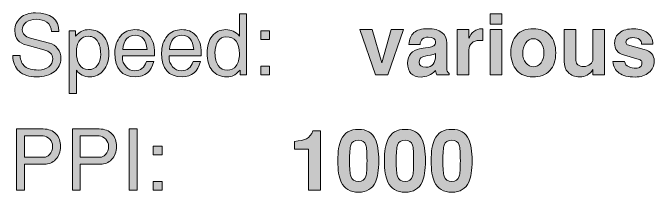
# Model space of a CAD drawing. Header units: inches. Extents: x 0.2 to 13, y -17.3 to -0.1.
# Drawn here: x 5.473 to 6.746, y -2.544 to -2.188 of the extents above; entities that cross this region are included whole.
import ezdxf

# ---------------------------------------------------------------- set-up
doc = ezdxf.new("R2010")
doc.units = ezdxf.units.IN
doc.header["$MEASUREMENT"] = 0
doc.layers.add('Layer 1', color=7, linetype='Continuous')

# ---------------------------------------------------------------- blocks, each defined once
blk = doc.blocks.new('block 35')
at = {"layer": 'Layer 1', "true_color": 0xed1f24}
h = blk.add_hatch(color=240, dxfattribs=at)
h.dxf.hatch_style = 2
edge = h.paths.add_edge_path()
edge.add_spline(control_points=[(5.568, -2.2783), (5.568, -2.2892), (5.5636, -2.298), (5.5549, -2.3047), (5.5461, -2.3114), (5.5344, -2.3148), (5.5199, -2.3148), (5.5045, -2.3148), (5.4929, -2.3111), (5.4849, -2.3038), (5.4769, -2.2964), (5.4728, -2.2861), (5.4725, -2.2726), (5.4725, -2.2726), (5.4869, -2.2726), (5.4869, -2.2726), (5.4876, -2.2826), (5.4909, -2.2899), (5.4966, -2.2944), (5.5023, -2.299), (5.5112, -2.3013), (5.5232, -2.3013), (5.5318, -2.3013), (5.5387, -2.2992), (5.5439, -2.295), (5.5492, -2.2907), (5.5519, -2.2853), (5.5519, -2.2786), (5.5519, -2.27), (5.5459, -2.2641), (5.534, -2.261), (5.534, -2.261), (5.501, -2.2523), (5.501, -2.2523), (5.4847, -2.248), (5.4765, -2.2384), (5.4765, -2.2235), (5.4765, -2.2128), (5.4803, -2.2042), (5.4878, -2.1976), (5.4953, -2.1911), (5.5051, -2.1878), (5.5174, -2.1878), (5.548, -2.1878), (5.5636, -2.2002), (5.5642, -2.2251), (5.5642, -2.2251), (5.5494, -2.2251), (5.5494, -2.2251), (5.5489, -2.2168), (5.5458, -2.2105), (5.5399, -2.2063), (5.5346, -2.2025), (5.5276, -2.2006), (5.5187, -2.2006), (5.511, -2.2006), (5.5046, -2.2026), (5.4993, -2.2066), (5.494, -2.2106), (5.4914, -2.2156), (5.4914, -2.2216), (5.4914, -2.2296), (5.4967, -2.235), (5.5074, -2.2378), (5.5074, -2.2378), (5.5454, -2.2478), (5.5454, -2.2478), (5.5519, -2.2496), (5.5573, -2.2532), (5.5615, -2.2586), (5.5659, -2.2644), (5.568, -2.2709), (5.568, -2.2783)], knot_values=[0, 0, 0, 0, 1, 1, 1, 2, 2, 2, 3, 3, 3, 4, 4, 4, 5, 5, 5, 6, 6, 6, 7, 7, 7, 8, 8, 8, 9, 9, 9, 10, 10, 10, 11, 11, 11, 12, 12, 12, 13, 13, 13, 14, 14, 14, 15, 15, 15, 16, 16, 16, 17, 17, 17, 18, 18, 18, 19, 19, 19, 20, 20, 20, 21, 21, 21, 22, 22, 22, 23, 23, 23, 24, 24, 24, 24], degree=3, periodic=1)
h = blk.add_hatch(color=240, dxfattribs=at)
h.dxf.hatch_style = 2
edge = h.paths.add_edge_path()
edge.add_spline(control_points=[(5.9364, -2.3111), (5.9364, -2.3111), (5.9242, -2.3111), (5.9242, -2.3111), (5.9242, -2.3111), (5.9242, -2.3013), (5.9242, -2.3013), (5.9186, -2.3068), (5.9141, -2.3105), (5.9107, -2.3122), (5.9073, -2.3139), (5.9028, -2.3148), (5.8972, -2.3148), (5.885, -2.3148), (5.8754, -2.3106), (5.8685, -2.3023), (5.8616, -2.294), (5.8582, -2.2824), (5.8582, -2.2676), (5.8582, -2.2537), (5.8616, -2.2425), (5.8684, -2.2339), (5.8753, -2.2254), (5.8843, -2.2211), (5.8954, -2.2211), (5.9063, -2.2211), (5.9153, -2.2254), (5.9224, -2.2339), (5.9224, -2.2339), (5.9224, -2.1896), (5.9224, -2.1896), (5.9224, -2.1896), (5.9364, -2.1896), (5.9364, -2.1896), (5.9364, -2.1896), (5.9364, -2.3111), (5.9364, -2.3111)], knot_values=[0, 0, 0, 0, 1, 1, 1, 2, 2, 2, 3, 3, 3, 4, 4, 4, 5, 5, 5, 6, 6, 6, 7, 7, 7, 8, 8, 8, 9, 9, 9, 10, 10, 10, 11, 11, 11, 12, 12, 12, 12], degree=3, periodic=1)
edge = h.paths.add_edge_path()
edge.add_spline(control_points=[(5.9224, -2.2693), (5.9224, -2.2467), (5.9135, -2.2354), (5.8956, -2.2354), (5.8889, -2.2354), (5.8836, -2.2385), (5.8797, -2.2445), (5.8758, -2.2504), (5.8739, -2.2582), (5.8739, -2.2676), (5.8739, -2.2779), (5.876, -2.2862), (5.8803, -2.2924), (5.8847, -2.2987), (5.8906, -2.3018), (5.8983, -2.3018), (5.9057, -2.3018), (5.9116, -2.2989), (5.9159, -2.2931), (5.9202, -2.2873), (5.9224, -2.2794), (5.9224, -2.2693)], knot_values=[0, 0, 0, 0, 1, 1, 1, 2, 2, 2, 3, 3, 3, 4, 4, 4, 5, 5, 5, 6, 6, 6, 7, 7, 7, 7], degree=3, periodic=1)
h = blk.add_hatch(color=240, dxfattribs=at)
h.dxf.hatch_style = 2
edge = h.paths.add_edge_path()
edge.add_spline(control_points=[(5.663, -2.2688), (5.663, -2.2823), (5.6596, -2.2934), (5.6526, -2.3019), (5.6457, -2.3105), (5.6366, -2.3148), (5.6254, -2.3148), (5.614, -2.3148), (5.6051, -2.3104), (5.5987, -2.3016), (5.5987, -2.3016), (5.5987, -2.3478), (5.5987, -2.3478), (5.5987, -2.3478), (5.5847, -2.3478), (5.5847, -2.3478), (5.5847, -2.3478), (5.5847, -2.2236), (5.5847, -2.2236), (5.5847, -2.2236), (5.5969, -2.2236), (5.5969, -2.2236), (5.5969, -2.2236), (5.5969, -2.2344), (5.5969, -2.2344), (5.6015, -2.2293), (5.6058, -2.2258), (5.6097, -2.224), (5.6136, -2.2221), (5.6185, -2.2211), (5.6244, -2.2211), (5.636, -2.2211), (5.6454, -2.2254), (5.6524, -2.2339), (5.6595, -2.2425), (5.663, -2.2541), (5.663, -2.2688)], knot_values=[0, 0, 0, 0, 1, 1, 1, 2, 2, 2, 3, 3, 3, 4, 4, 4, 5, 5, 5, 6, 6, 6, 7, 7, 7, 8, 8, 8, 9, 9, 9, 10, 10, 10, 11, 11, 11, 12, 12, 12, 12], degree=3, periodic=1)
edge = h.paths.add_edge_path()
edge.add_spline(control_points=[(5.647, -2.2696), (5.647, -2.2596), (5.6452, -2.2515), (5.6415, -2.2453), (5.6373, -2.2379), (5.6311, -2.2343), (5.6229, -2.2343), (5.6153, -2.2343), (5.6094, -2.2371), (5.6051, -2.2428), (5.6008, -2.2484), (5.5987, -2.2564), (5.5987, -2.2668), (5.5987, -2.2759), (5.6005, -2.2835), (5.604, -2.2896), (5.6082, -2.2969), (5.6143, -2.3006), (5.6221, -2.3006), (5.6303, -2.3006), (5.6366, -2.2977), (5.6409, -2.292), (5.645, -2.2866), (5.647, -2.2792), (5.647, -2.2696)], knot_values=[0, 0, 0, 0, 1, 1, 1, 2, 2, 2, 3, 3, 3, 4, 4, 4, 5, 5, 5, 6, 6, 6, 7, 7, 7, 8, 8, 8, 8], degree=3, periodic=1)
h = blk.add_hatch(color=240, dxfattribs=at)
h.dxf.hatch_style = 2
edge = h.paths.add_edge_path()
edge.add_spline(control_points=[(5.754, -2.2678), (5.754, -2.2699), (5.754, -2.2716), (5.7539, -2.2729), (5.7539, -2.2729), (5.6902, -2.2729), (5.6902, -2.2729), (5.6901, -2.2737), (5.69, -2.2748), (5.69, -2.2763), (5.69, -2.2833), (5.6924, -2.2894), (5.6973, -2.2948), (5.7021, -2.3001), (5.7078, -2.3028), (5.7145, -2.3028), (5.726, -2.3028), (5.7338, -2.2967), (5.7379, -2.2845), (5.7379, -2.2845), (5.7522, -2.2845), (5.7522, -2.2845), (5.7475, -2.3047), (5.7355, -2.3148), (5.716, -2.3148), (5.6888, -2.3148), (5.6752, -2.299), (5.6752, -2.2674), (5.6752, -2.2539), (5.6789, -2.2428), (5.6864, -2.2341), (5.6938, -2.2255), (5.7034, -2.2211), (5.715, -2.2211), (5.7265, -2.2211), (5.7356, -2.2247), (5.7424, -2.2318), (5.75, -2.2399), (5.7539, -2.2519), (5.754, -2.2678)], knot_values=[0, 0, 0, 0, 1, 1, 1, 2, 2, 2, 3, 3, 3, 4, 4, 4, 5, 5, 5, 6, 6, 6, 7, 7, 7, 8, 8, 8, 9, 9, 9, 10, 10, 10, 11, 11, 11, 12, 12, 12, 13, 13, 13, 13], degree=3, periodic=1)
edge = h.paths.add_edge_path()
edge.add_spline(control_points=[(5.7392, -2.2606), (5.7374, -2.2418), (5.7295, -2.2324), (5.7156, -2.2324), (5.7011, -2.2324), (5.6928, -2.2418), (5.6907, -2.2606), (5.6907, -2.2606), (5.7392, -2.2606), (5.7392, -2.2606)], knot_values=[0, 0, 0, 0, 1, 1, 1, 2, 2, 2, 3, 3, 3, 3], degree=3, periodic=1)
h = blk.add_hatch(color=240, dxfattribs=at)
h.dxf.hatch_style = 2
edge = h.paths.add_edge_path()
edge.add_spline(control_points=[(5.8467, -2.2678), (5.8467, -2.2699), (5.8466, -2.2716), (5.8465, -2.2729), (5.8465, -2.2729), (5.7829, -2.2729), (5.7829, -2.2729), (5.7827, -2.2737), (5.7827, -2.2748), (5.7827, -2.2763), (5.7827, -2.2833), (5.7851, -2.2894), (5.7899, -2.2948), (5.7947, -2.3001), (5.8005, -2.3028), (5.8071, -2.3028), (5.8187, -2.3028), (5.8265, -2.2967), (5.8306, -2.2845), (5.8306, -2.2845), (5.8449, -2.2845), (5.8449, -2.2845), (5.8402, -2.3047), (5.8281, -2.3148), (5.8087, -2.3148), (5.7815, -2.3148), (5.7679, -2.299), (5.7679, -2.2674), (5.7679, -2.2539), (5.7716, -2.2428), (5.779, -2.2341), (5.7865, -2.2255), (5.796, -2.2211), (5.8077, -2.2211), (5.8191, -2.2211), (5.8282, -2.2247), (5.835, -2.2318), (5.8427, -2.2399), (5.8466, -2.2519), (5.8467, -2.2678)], knot_values=[0, 0, 0, 0, 1, 1, 1, 2, 2, 2, 3, 3, 3, 4, 4, 4, 5, 5, 5, 6, 6, 6, 7, 7, 7, 8, 8, 8, 9, 9, 9, 10, 10, 10, 11, 11, 11, 12, 12, 12, 13, 13, 13, 13], degree=3, periodic=1)
edge = h.paths.add_edge_path()
edge.add_spline(control_points=[(5.8319, -2.2606), (5.8301, -2.2418), (5.8222, -2.2324), (5.8083, -2.2324), (5.7938, -2.2324), (5.7855, -2.2418), (5.7834, -2.2606), (5.7834, -2.2606), (5.8319, -2.2606), (5.8319, -2.2606)], knot_values=[0, 0, 0, 0, 1, 1, 1, 2, 2, 2, 3, 3, 3, 3], degree=3, periodic=1)
h = blk.add_hatch(color=240, dxfattribs=at)
h.dxf.hatch_style = 2
h.paths.add_polyline_path([(5.982, -2.241), (5.9647, -2.241), (5.9647, -2.2236), (5.982, -2.2236)])
h.paths.add_polyline_path([(5.982, -2.3111), (5.9647, -2.3111), (5.9647, -2.2938), (5.982, -2.2938)])
at = {"layer": 'Layer 1', "lineweight": 0}
for points in [[(5.982, -2.241), (5.9647, -2.241), (5.9647, -2.2236), (5.982, -2.2236), (5.982, -2.241)], [(5.982, -2.3111), (5.9647, -2.3111), (5.9647, -2.2938), (5.982, -2.2938), (5.982, -2.3111)]]:
    blk.add_lwpolyline(points, dxfattribs=at)
for points, knots in [([(5.568, -2.2783), (5.568, -2.2892), (5.5636, -2.298), (5.5549, -2.3047), (5.5461, -2.3114), (5.5344, -2.3148), (5.5199, -2.3148), (5.5045, -2.3148), (5.4929, -2.3111), (5.4849, -2.3038), (5.4769, -2.2964), (5.4728, -2.2861), (5.4725, -2.2726), (5.4725, -2.2726), (5.4869, -2.2726), (5.4869, -2.2726), (5.4876, -2.2826), (5.4909, -2.2899), (5.4966, -2.2944), (5.5023, -2.299), (5.5112, -2.3013), (5.5232, -2.3013), (5.5318, -2.3013), (5.5387, -2.2992), (5.5439, -2.295), (5.5492, -2.2907), (5.5519, -2.2853), (5.5519, -2.2786), (5.5519, -2.27), (5.5459, -2.2641), (5.534, -2.261), (5.534, -2.261), (5.501, -2.2523), (5.501, -2.2523), (5.4847, -2.248), (5.4765, -2.2384), (5.4765, -2.2235), (5.4765, -2.2128), (5.4803, -2.2042), (5.4878, -2.1976), (5.4953, -2.1911), (5.5051, -2.1878), (5.5174, -2.1878), (5.548, -2.1878), (5.5636, -2.2002), (5.5642, -2.2251), (5.5642, -2.2251), (5.5494, -2.2251), (5.5494, -2.2251), (5.5489, -2.2168), (5.5458, -2.2105), (5.5399, -2.2063), (5.5346, -2.2025), (5.5276, -2.2006), (5.5187, -2.2006), (5.511, -2.2006), (5.5046, -2.2026), (5.4993, -2.2066), (5.494, -2.2106), (5.4914, -2.2156), (5.4914, -2.2216), (5.4914, -2.2296), (5.4967, -2.235), (5.5074, -2.2378), (5.5074, -2.2378), (5.5454, -2.2478), (5.5454, -2.2478), (5.5519, -2.2496), (5.5573, -2.2532), (5.5615, -2.2586), (5.5659, -2.2644), (5.568, -2.2709), (5.568, -2.2783)], [0, 0, 0, 0, 1, 1, 1, 2, 2, 2, 3, 3, 3, 4, 4, 4, 5, 5, 5, 6, 6, 6, 7, 7, 7, 8, 8, 8, 9, 9, 9, 10, 10, 10, 11, 11, 11, 12, 12, 12, 13, 13, 13, 14, 14, 14, 15, 15, 15, 16, 16, 16, 17, 17, 17, 18, 18, 18, 19, 19, 19, 20, 20, 20, 21, 21, 21, 22, 22, 22, 23, 23, 23, 24, 24, 24, 24]), ([(5.9364, -2.3111), (5.9364, -2.3111), (5.9242, -2.3111), (5.9242, -2.3111), (5.9242, -2.3111), (5.9242, -2.3013), (5.9242, -2.3013), (5.9186, -2.3068), (5.9141, -2.3105), (5.9107, -2.3122), (5.9073, -2.3139), (5.9028, -2.3148), (5.8972, -2.3148), (5.885, -2.3148), (5.8754, -2.3106), (5.8685, -2.3023), (5.8616, -2.294), (5.8582, -2.2824), (5.8582, -2.2676), (5.8582, -2.2537), (5.8616, -2.2425), (5.8684, -2.2339), (5.8753, -2.2254), (5.8843, -2.2211), (5.8954, -2.2211), (5.9063, -2.2211), (5.9153, -2.2254), (5.9224, -2.2339), (5.9224, -2.2339), (5.9224, -2.1896), (5.9224, -2.1896), (5.9224, -2.1896), (5.9364, -2.1896), (5.9364, -2.1896), (5.9364, -2.1896), (5.9364, -2.3111), (5.9364, -2.3111)], [0, 0, 0, 0, 1, 1, 1, 2, 2, 2, 3, 3, 3, 4, 4, 4, 5, 5, 5, 6, 6, 6, 7, 7, 7, 8, 8, 8, 9, 9, 9, 10, 10, 10, 11, 11, 11, 12, 12, 12, 12]), ([(5.663, -2.2688), (5.663, -2.2823), (5.6596, -2.2934), (5.6526, -2.3019), (5.6457, -2.3105), (5.6366, -2.3148), (5.6254, -2.3148), (5.614, -2.3148), (5.6051, -2.3104), (5.5987, -2.3016), (5.5987, -2.3016), (5.5987, -2.3478), (5.5987, -2.3478), (5.5987, -2.3478), (5.5847, -2.3478), (5.5847, -2.3478), (5.5847, -2.3478), (5.5847, -2.2236), (5.5847, -2.2236), (5.5847, -2.2236), (5.5969, -2.2236), (5.5969, -2.2236), (5.5969, -2.2236), (5.5969, -2.2344), (5.5969, -2.2344), (5.6015, -2.2293), (5.6058, -2.2258), (5.6097, -2.224), (5.6136, -2.2221), (5.6185, -2.2211), (5.6244, -2.2211), (5.636, -2.2211), (5.6454, -2.2254), (5.6524, -2.2339), (5.6595, -2.2425), (5.663, -2.2541), (5.663, -2.2688)], [0, 0, 0, 0, 1, 1, 1, 2, 2, 2, 3, 3, 3, 4, 4, 4, 5, 5, 5, 6, 6, 6, 7, 7, 7, 8, 8, 8, 9, 9, 9, 10, 10, 10, 11, 11, 11, 12, 12, 12, 12]), ([(5.754, -2.2678), (5.754, -2.2699), (5.754, -2.2716), (5.7539, -2.2729), (5.7539, -2.2729), (5.6902, -2.2729), (5.6902, -2.2729), (5.6901, -2.2737), (5.69, -2.2748), (5.69, -2.2763), (5.69, -2.2833), (5.6924, -2.2894), (5.6973, -2.2948), (5.7021, -2.3001), (5.7078, -2.3028), (5.7145, -2.3028), (5.726, -2.3028), (5.7338, -2.2967), (5.7379, -2.2845), (5.7379, -2.2845), (5.7522, -2.2845), (5.7522, -2.2845), (5.7475, -2.3047), (5.7355, -2.3148), (5.716, -2.3148), (5.6888, -2.3148), (5.6752, -2.299), (5.6752, -2.2674), (5.6752, -2.2539), (5.6789, -2.2428), (5.6864, -2.2341), (5.6938, -2.2255), (5.7034, -2.2211), (5.715, -2.2211), (5.7265, -2.2211), (5.7356, -2.2247), (5.7424, -2.2318), (5.75, -2.2399), (5.7539, -2.2519), (5.754, -2.2678)], [0, 0, 0, 0, 1, 1, 1, 2, 2, 2, 3, 3, 3, 4, 4, 4, 5, 5, 5, 6, 6, 6, 7, 7, 7, 8, 8, 8, 9, 9, 9, 10, 10, 10, 11, 11, 11, 12, 12, 12, 13, 13, 13, 13]), ([(5.8467, -2.2678), (5.8467, -2.2699), (5.8466, -2.2716), (5.8465, -2.2729), (5.8465, -2.2729), (5.7829, -2.2729), (5.7829, -2.2729), (5.7827, -2.2737), (5.7827, -2.2748), (5.7827, -2.2763), (5.7827, -2.2833), (5.7851, -2.2894), (5.7899, -2.2948), (5.7947, -2.3001), (5.8005, -2.3028), (5.8071, -2.3028), (5.8187, -2.3028), (5.8265, -2.2967), (5.8306, -2.2845), (5.8306, -2.2845), (5.8449, -2.2845), (5.8449, -2.2845), (5.8402, -2.3047), (5.8281, -2.3148), (5.8087, -2.3148), (5.7815, -2.3148), (5.7679, -2.299), (5.7679, -2.2674), (5.7679, -2.2539), (5.7716, -2.2428), (5.779, -2.2341), (5.7865, -2.2255), (5.796, -2.2211), (5.8077, -2.2211), (5.8191, -2.2211), (5.8282, -2.2247), (5.835, -2.2318), (5.8427, -2.2399), (5.8466, -2.2519), (5.8467, -2.2678)], [0, 0, 0, 0, 1, 1, 1, 2, 2, 2, 3, 3, 3, 4, 4, 4, 5, 5, 5, 6, 6, 6, 7, 7, 7, 8, 8, 8, 9, 9, 9, 10, 10, 10, 11, 11, 11, 12, 12, 12, 13, 13, 13, 13]), ([(5.647, -2.2696), (5.647, -2.2596), (5.6452, -2.2515), (5.6415, -2.2453), (5.6373, -2.2379), (5.6311, -2.2343), (5.6229, -2.2343), (5.6153, -2.2343), (5.6094, -2.2371), (5.6051, -2.2428), (5.6008, -2.2484), (5.5987, -2.2564), (5.5987, -2.2668), (5.5987, -2.2759), (5.6005, -2.2835), (5.604, -2.2896), (5.6082, -2.2969), (5.6143, -2.3006), (5.6221, -2.3006), (5.6303, -2.3006), (5.6366, -2.2977), (5.6409, -2.292), (5.645, -2.2866), (5.647, -2.2792), (5.647, -2.2696)], [0, 0, 0, 0, 1, 1, 1, 2, 2, 2, 3, 3, 3, 4, 4, 4, 5, 5, 5, 6, 6, 6, 7, 7, 7, 8, 8, 8, 8]), ([(5.7392, -2.2606), (5.7374, -2.2418), (5.7295, -2.2324), (5.7156, -2.2324), (5.7011, -2.2324), (5.6928, -2.2418), (5.6907, -2.2606), (5.6907, -2.2606), (5.7392, -2.2606), (5.7392, -2.2606)], [0, 0, 0, 0, 1, 1, 1, 2, 2, 2, 3, 3, 3, 3]), ([(5.8319, -2.2606), (5.8301, -2.2418), (5.8222, -2.2324), (5.8083, -2.2324), (5.7938, -2.2324), (5.7855, -2.2418), (5.7834, -2.2606), (5.7834, -2.2606), (5.8319, -2.2606), (5.8319, -2.2606)], [0, 0, 0, 0, 1, 1, 1, 2, 2, 2, 3, 3, 3, 3]), ([(5.9224, -2.2693), (5.9224, -2.2467), (5.9135, -2.2354), (5.8956, -2.2354), (5.8889, -2.2354), (5.8836, -2.2385), (5.8797, -2.2445), (5.8758, -2.2504), (5.8739, -2.2582), (5.8739, -2.2676), (5.8739, -2.2779), (5.876, -2.2862), (5.8803, -2.2924), (5.8847, -2.2987), (5.8906, -2.3018), (5.8983, -2.3018), (5.9057, -2.3018), (5.9116, -2.2989), (5.9159, -2.2931), (5.9202, -2.2873), (5.9224, -2.2794), (5.9224, -2.2693)], [0, 0, 0, 0, 1, 1, 1, 2, 2, 2, 3, 3, 3, 4, 4, 4, 5, 5, 5, 6, 6, 6, 7, 7, 7, 7])]:
    blk.add_open_spline(points, degree=3, knots=knots, dxfattribs=at)
blk = doc.blocks.new('block 36')
at = {"layer": 'Layer 1', "true_color": 0xed1f24}
h = blk.add_hatch(color=240, dxfattribs=at)
h.dxf.hatch_style = 2
h.paths.add_polyline_path([(6.4438, -2.2105), (6.4205, -2.2105), (6.4205, -2.1897), (6.4438, -2.1897)])
h.paths.add_polyline_path([(6.4438, -2.3112), (6.4205, -2.3112), (6.4205, -2.2209), (6.4438, -2.2209)])
h = blk.add_hatch(color=240, dxfattribs=at)
h.dxf.hatch_style = 2
h.paths.add_polyline_path([(6.2485, -2.2209), (6.2171, -2.3112), (6.1926, -2.3112), (6.1615, -2.2209), (6.1861, -2.2209), (6.205, -2.287), (6.2238, -2.2209)])
h = blk.add_hatch(color=240, dxfattribs=at)
h.dxf.hatch_style = 2
edge = h.paths.add_edge_path()
edge.add_spline(control_points=[(6.3391, -2.3112), (6.3391, -2.3112), (6.3143, -2.3112), (6.3143, -2.3112), (6.3132, -2.3094), (6.3124, -2.3065), (6.3118, -2.3024), (6.3032, -2.3109), (6.2936, -2.3152), (6.283, -2.3152), (6.2743, -2.3152), (6.2677, -2.3128), (6.2631, -2.308), (6.2586, -2.3031), (6.2563, -2.2963), (6.2563, -2.2874), (6.2563, -2.28), (6.2585, -2.2738), (6.2628, -2.2685), (6.2671, -2.2633), (6.273, -2.2602), (6.2803, -2.259), (6.2838, -2.2586), (6.2896, -2.2578), (6.2978, -2.2567), (6.3027, -2.2559), (6.3062, -2.2547), (6.3084, -2.2531), (6.3106, -2.2515), (6.3117, -2.2489), (6.312, -2.2454), (6.3123, -2.2393), (6.3075, -2.2362), (6.2975, -2.2362), (6.287, -2.2362), (6.2816, -2.2411), (6.2813, -2.2509), (6.2813, -2.2509), (6.2591, -2.2509), (6.2591, -2.2509), (6.2596, -2.2402), (6.2628, -2.2323), (6.2687, -2.2271), (6.2747, -2.222), (6.284, -2.2194), (6.2966, -2.2194), (6.3215, -2.2194), (6.334, -2.229), (6.334, -2.2482), (6.334, -2.2482), (6.334, -2.298), (6.334, -2.298), (6.334, -2.3019), (6.3357, -2.3053), (6.3391, -2.3082), (6.3391, -2.3082), (6.3391, -2.3112), (6.3391, -2.3112)], knot_values=[0, 0, 0, 0, 1, 1, 1, 2, 2, 2, 3, 3, 3, 4, 4, 4, 5, 5, 5, 6, 6, 6, 7, 7, 7, 8, 8, 8, 9, 9, 9, 10, 10, 10, 11, 11, 11, 12, 12, 12, 13, 13, 13, 14, 14, 14, 15, 15, 15, 16, 16, 16, 17, 17, 17, 18, 18, 18, 19, 19, 19, 19], degree=3, periodic=1)
edge = h.paths.add_edge_path()
edge.add_spline(control_points=[(6.312, -2.2719), (6.312, -2.2719), (6.312, -2.2684), (6.312, -2.2684), (6.3086, -2.2703), (6.3052, -2.2714), (6.3018, -2.2719), (6.2936, -2.2729), (6.2881, -2.2741), (6.2853, -2.2755), (6.2814, -2.2774), (6.2795, -2.2808), (6.2795, -2.2855), (6.2795, -2.2924), (6.2838, -2.2959), (6.2924, -2.2959), (6.3054, -2.2959), (6.312, -2.2879), (6.312, -2.2719)], knot_values=[0, 0, 0, 0, 1, 1, 1, 2, 2, 2, 3, 3, 3, 4, 4, 4, 5, 5, 5, 6, 6, 6, 6], degree=3, periodic=1)
h = blk.add_hatch(color=240, dxfattribs=at)
h.dxf.hatch_style = 2
edge = h.paths.add_edge_path()
edge.add_spline(control_points=[(6.406, -2.243), (6.4029, -2.2427), (6.4006, -2.2425), (6.3991, -2.2425), (6.3926, -2.2425), (6.3874, -2.2443), (6.3837, -2.2478), (6.38, -2.2513), (6.3781, -2.2557), (6.3781, -2.261), (6.3781, -2.261), (6.3781, -2.3112), (6.3781, -2.3112), (6.3781, -2.3112), (6.3548, -2.3112), (6.3548, -2.3112), (6.3548, -2.3112), (6.3548, -2.2209), (6.3548, -2.2209), (6.3548, -2.2209), (6.3781, -2.2209), (6.3781, -2.2209), (6.3781, -2.2209), (6.3781, -2.2384), (6.3781, -2.2384), (6.3798, -2.233), (6.3831, -2.2285), (6.3881, -2.2249), (6.3931, -2.2212), (6.3981, -2.2194), (6.4031, -2.2194), (6.4037, -2.2194), (6.4046, -2.2195), (6.406, -2.2197), (6.406, -2.2197), (6.406, -2.243), (6.406, -2.243)], knot_values=[0, 0, 0, 0, 1, 1, 1, 2, 2, 2, 3, 3, 3, 4, 4, 4, 5, 5, 5, 6, 6, 6, 7, 7, 7, 8, 8, 8, 9, 9, 9, 10, 10, 10, 11, 11, 11, 12, 12, 12, 12], degree=3, periodic=1)
h = blk.add_hatch(color=240, dxfattribs=at)
h.dxf.hatch_style = 2
edge = h.paths.add_edge_path()
edge.add_spline(control_points=[(6.5505, -2.2672), (6.5505, -2.2824), (6.5465, -2.2942), (6.5386, -2.3025), (6.5306, -2.3109), (6.5194, -2.315), (6.505, -2.315), (6.4915, -2.315), (6.4809, -2.3107), (6.4731, -2.302), (6.4654, -2.2934), (6.4615, -2.2815), (6.4615, -2.2665), (6.4615, -2.2518), (6.4654, -2.2402), (6.4731, -2.2319), (6.4809, -2.2235), (6.4919, -2.2194), (6.506, -2.2194), (6.52, -2.2194), (6.5309, -2.2236), (6.5387, -2.232), (6.5466, -2.2405), (6.5505, -2.2522), (6.5505, -2.2672)], knot_values=[0, 0, 0, 0, 1, 1, 1, 2, 2, 2, 3, 3, 3, 4, 4, 4, 5, 5, 5, 6, 6, 6, 7, 7, 7, 8, 8, 8, 8], degree=3, periodic=1)
edge = h.paths.add_edge_path()
edge.add_spline(control_points=[(6.5271, -2.2673), (6.5271, -2.259), (6.5251, -2.2522), (6.5211, -2.247), (6.5171, -2.2418), (6.5121, -2.2392), (6.506, -2.2392), (6.4999, -2.2392), (6.4948, -2.242), (6.4909, -2.2475), (6.4869, -2.2531), (6.485, -2.2602), (6.485, -2.2688), (6.485, -2.276), (6.4871, -2.2821), (6.4912, -2.2872), (6.4954, -2.2923), (6.5004, -2.2949), (6.5063, -2.2949), (6.5124, -2.2949), (6.5174, -2.2923), (6.5213, -2.2872), (6.5252, -2.282), (6.5271, -2.2754), (6.5271, -2.2673)], knot_values=[0, 0, 0, 0, 1, 1, 1, 2, 2, 2, 3, 3, 3, 4, 4, 4, 5, 5, 5, 6, 6, 6, 7, 7, 7, 8, 8, 8, 8], degree=3, periodic=1)
h = blk.add_hatch(color=240, dxfattribs=at)
h.dxf.hatch_style = 2
edge = h.paths.add_edge_path()
edge.add_spline(control_points=[(6.6476, -2.3112), (6.6476, -2.3112), (6.6243, -2.3112), (6.6243, -2.3112), (6.6243, -2.3112), (6.6243, -2.3004), (6.6243, -2.3004), (6.6182, -2.31), (6.6095, -2.3149), (6.5983, -2.3149), (6.5883, -2.3149), (6.5805, -2.3119), (6.575, -2.3059), (6.5697, -2.3003), (6.5671, -2.2932), (6.5671, -2.2844), (6.5671, -2.2844), (6.5671, -2.2209), (6.5671, -2.2209), (6.5671, -2.2209), (6.5905, -2.2209), (6.5905, -2.2209), (6.5905, -2.2209), (6.5905, -2.2825), (6.5905, -2.2825), (6.5905, -2.2862), (6.5919, -2.2891), (6.5946, -2.2912), (6.5974, -2.2933), (6.6011, -2.2944), (6.6058, -2.2944), (6.6108, -2.2944), (6.6151, -2.2929), (6.6188, -2.29), (6.6225, -2.2872), (6.6243, -2.2838), (6.6243, -2.2799), (6.6243, -2.2799), (6.6243, -2.2209), (6.6243, -2.2209), (6.6243, -2.2209), (6.6476, -2.2209), (6.6476, -2.2209), (6.6476, -2.2209), (6.6476, -2.3112), (6.6476, -2.3112)], knot_values=[0, 0, 0, 0, 1, 1, 1, 2, 2, 2, 3, 3, 3, 4, 4, 4, 5, 5, 5, 6, 6, 6, 7, 7, 7, 8, 8, 8, 9, 9, 9, 10, 10, 10, 11, 11, 11, 12, 12, 12, 13, 13, 13, 14, 14, 14, 15, 15, 15, 15], degree=3, periodic=1)
h = blk.add_hatch(color=240, dxfattribs=at)
h.dxf.hatch_style = 2
edge = h.paths.add_edge_path()
edge.add_spline(control_points=[(6.746, -2.2837), (6.746, -2.293), (6.7425, -2.3006), (6.7356, -2.3065), (6.7287, -2.3123), (6.7196, -2.3152), (6.7083, -2.3152), (6.6944, -2.3152), (6.6837, -2.3126), (6.6762, -2.3073), (6.6687, -2.302), (6.6647, -2.2945), (6.6641, -2.2847), (6.6641, -2.2847), (6.6871, -2.2847), (6.6871, -2.2847), (6.688, -2.2893), (6.691, -2.2927), (6.696, -2.2949), (6.6999, -2.2968), (6.7045, -2.2977), (6.7098, -2.2977), (6.7133, -2.2977), (6.7161, -2.2968), (6.7184, -2.2949), (6.7207, -2.293), (6.7218, -2.2907), (6.7218, -2.288), (6.7218, -2.2853), (6.721, -2.2833), (6.7195, -2.2821), (6.7183, -2.2812), (6.7155, -2.2801), (6.7113, -2.2789), (6.7113, -2.2789), (6.685, -2.2713), (6.685, -2.2713), (6.6733, -2.2679), (6.6675, -2.2601), (6.6675, -2.2478), (6.6675, -2.2393), (6.6708, -2.2324), (6.6775, -2.2272), (6.6841, -2.222), (6.6934, -2.2194), (6.7051, -2.2194), (6.7166, -2.2194), (6.7258, -2.2222), (6.7329, -2.2277), (6.7399, -2.2333), (6.7435, -2.2407), (6.7436, -2.25), (6.7436, -2.25), (6.7211, -2.25), (6.7211, -2.25), (6.7215, -2.2462), (6.7201, -2.243), (6.7171, -2.2406), (6.714, -2.2382), (6.7094, -2.237), (6.7033, -2.237), (6.7, -2.237), (6.697, -2.2378), (6.6945, -2.2394), (6.6915, -2.241), (6.69, -2.2432), (6.69, -2.2459), (6.69, -2.2489), (6.691, -2.2507), (6.693, -2.2512), (6.693, -2.2512), (6.7263, -2.2604), (6.7263, -2.2604), (6.7394, -2.2639), (6.746, -2.2717), (6.746, -2.2837)], knot_values=[0, 0, 0, 0, 1, 1, 1, 2, 2, 2, 3, 3, 3, 4, 4, 4, 5, 5, 5, 6, 6, 6, 7, 7, 7, 8, 8, 8, 9, 9, 9, 10, 10, 10, 11, 11, 11, 12, 12, 12, 13, 13, 13, 14, 14, 14, 15, 15, 15, 16, 16, 16, 17, 17, 17, 18, 18, 18, 19, 19, 19, 20, 20, 20, 21, 21, 21, 22, 22, 22, 23, 23, 23, 24, 24, 24, 25, 25, 25, 25], degree=3, periodic=1)
at = {"layer": 'Layer 1', "lineweight": 0}
for points in [[(6.4438, -2.2105), (6.4205, -2.2105), (6.4205, -2.1897), (6.4438, -2.1897), (6.4438, -2.2105)], [(6.2485, -2.2209), (6.2171, -2.3112), (6.1926, -2.3112), (6.1615, -2.2209), (6.1861, -2.2209), (6.205, -2.287), (6.2238, -2.2209), (6.2485, -2.2209)], [(6.4438, -2.3112), (6.4205, -2.3112), (6.4205, -2.2209), (6.4438, -2.2209), (6.4438, -2.3112)]]:
    blk.add_lwpolyline(points, dxfattribs=at)
for points, knots in [([(6.3391, -2.3112), (6.3391, -2.3112), (6.3143, -2.3112), (6.3143, -2.3112), (6.3132, -2.3094), (6.3124, -2.3065), (6.3118, -2.3024), (6.3032, -2.3109), (6.2936, -2.3152), (6.283, -2.3152), (6.2743, -2.3152), (6.2677, -2.3128), (6.2631, -2.308), (6.2586, -2.3031), (6.2563, -2.2963), (6.2563, -2.2874), (6.2563, -2.28), (6.2585, -2.2738), (6.2628, -2.2685), (6.2671, -2.2633), (6.273, -2.2602), (6.2803, -2.259), (6.2838, -2.2586), (6.2896, -2.2578), (6.2978, -2.2567), (6.3027, -2.2559), (6.3062, -2.2547), (6.3084, -2.2531), (6.3106, -2.2515), (6.3117, -2.2489), (6.312, -2.2454), (6.3123, -2.2393), (6.3075, -2.2362), (6.2975, -2.2362), (6.287, -2.2362), (6.2816, -2.2411), (6.2813, -2.2509), (6.2813, -2.2509), (6.2591, -2.2509), (6.2591, -2.2509), (6.2596, -2.2402), (6.2628, -2.2323), (6.2687, -2.2271), (6.2747, -2.222), (6.284, -2.2194), (6.2966, -2.2194), (6.3215, -2.2194), (6.334, -2.229), (6.334, -2.2482), (6.334, -2.2482), (6.334, -2.298), (6.334, -2.298), (6.334, -2.3019), (6.3357, -2.3053), (6.3391, -2.3082), (6.3391, -2.3082), (6.3391, -2.3112), (6.3391, -2.3112)], [0, 0, 0, 0, 1, 1, 1, 2, 2, 2, 3, 3, 3, 4, 4, 4, 5, 5, 5, 6, 6, 6, 7, 7, 7, 8, 8, 8, 9, 9, 9, 10, 10, 10, 11, 11, 11, 12, 12, 12, 13, 13, 13, 14, 14, 14, 15, 15, 15, 16, 16, 16, 17, 17, 17, 18, 18, 18, 19, 19, 19, 19]), ([(6.406, -2.243), (6.4029, -2.2427), (6.4006, -2.2425), (6.3991, -2.2425), (6.3926, -2.2425), (6.3874, -2.2443), (6.3837, -2.2478), (6.38, -2.2513), (6.3781, -2.2557), (6.3781, -2.261), (6.3781, -2.261), (6.3781, -2.3112), (6.3781, -2.3112), (6.3781, -2.3112), (6.3548, -2.3112), (6.3548, -2.3112), (6.3548, -2.3112), (6.3548, -2.2209), (6.3548, -2.2209), (6.3548, -2.2209), (6.3781, -2.2209), (6.3781, -2.2209), (6.3781, -2.2209), (6.3781, -2.2384), (6.3781, -2.2384), (6.3798, -2.233), (6.3831, -2.2285), (6.3881, -2.2249), (6.3931, -2.2212), (6.3981, -2.2194), (6.4031, -2.2194), (6.4037, -2.2194), (6.4046, -2.2195), (6.406, -2.2197), (6.406, -2.2197), (6.406, -2.243), (6.406, -2.243)], [0, 0, 0, 0, 1, 1, 1, 2, 2, 2, 3, 3, 3, 4, 4, 4, 5, 5, 5, 6, 6, 6, 7, 7, 7, 8, 8, 8, 9, 9, 9, 10, 10, 10, 11, 11, 11, 12, 12, 12, 12]), ([(6.5505, -2.2672), (6.5505, -2.2824), (6.5465, -2.2942), (6.5386, -2.3025), (6.5306, -2.3109), (6.5194, -2.315), (6.505, -2.315), (6.4915, -2.315), (6.4809, -2.3107), (6.4731, -2.302), (6.4654, -2.2934), (6.4615, -2.2815), (6.4615, -2.2665), (6.4615, -2.2518), (6.4654, -2.2402), (6.4731, -2.2319), (6.4809, -2.2235), (6.4919, -2.2194), (6.506, -2.2194), (6.52, -2.2194), (6.5309, -2.2236), (6.5387, -2.232), (6.5466, -2.2405), (6.5505, -2.2522), (6.5505, -2.2672)], [0, 0, 0, 0, 1, 1, 1, 2, 2, 2, 3, 3, 3, 4, 4, 4, 5, 5, 5, 6, 6, 6, 7, 7, 7, 8, 8, 8, 8]), ([(6.6476, -2.3112), (6.6476, -2.3112), (6.6243, -2.3112), (6.6243, -2.3112), (6.6243, -2.3112), (6.6243, -2.3004), (6.6243, -2.3004), (6.6182, -2.31), (6.6095, -2.3149), (6.5983, -2.3149), (6.5883, -2.3149), (6.5805, -2.3119), (6.575, -2.3059), (6.5697, -2.3003), (6.5671, -2.2932), (6.5671, -2.2844), (6.5671, -2.2844), (6.5671, -2.2209), (6.5671, -2.2209), (6.5671, -2.2209), (6.5905, -2.2209), (6.5905, -2.2209), (6.5905, -2.2209), (6.5905, -2.2825), (6.5905, -2.2825), (6.5905, -2.2862), (6.5919, -2.2891), (6.5946, -2.2912), (6.5974, -2.2933), (6.6011, -2.2944), (6.6058, -2.2944), (6.6108, -2.2944), (6.6151, -2.2929), (6.6188, -2.29), (6.6225, -2.2872), (6.6243, -2.2838), (6.6243, -2.2799), (6.6243, -2.2799), (6.6243, -2.2209), (6.6243, -2.2209), (6.6243, -2.2209), (6.6476, -2.2209), (6.6476, -2.2209), (6.6476, -2.2209), (6.6476, -2.3112), (6.6476, -2.3112)], [0, 0, 0, 0, 1, 1, 1, 2, 2, 2, 3, 3, 3, 4, 4, 4, 5, 5, 5, 6, 6, 6, 7, 7, 7, 8, 8, 8, 9, 9, 9, 10, 10, 10, 11, 11, 11, 12, 12, 12, 13, 13, 13, 14, 14, 14, 15, 15, 15, 15]), ([(6.746, -2.2837), (6.746, -2.293), (6.7425, -2.3006), (6.7356, -2.3065), (6.7287, -2.3123), (6.7196, -2.3152), (6.7083, -2.3152), (6.6944, -2.3152), (6.6837, -2.3126), (6.6762, -2.3073), (6.6687, -2.302), (6.6647, -2.2945), (6.6641, -2.2847), (6.6641, -2.2847), (6.6871, -2.2847), (6.6871, -2.2847), (6.688, -2.2893), (6.691, -2.2927), (6.696, -2.2949), (6.6999, -2.2968), (6.7045, -2.2977), (6.7098, -2.2977), (6.7133, -2.2977), (6.7161, -2.2968), (6.7184, -2.2949), (6.7207, -2.293), (6.7218, -2.2907), (6.7218, -2.288), (6.7218, -2.2853), (6.721, -2.2833), (6.7195, -2.2821), (6.7183, -2.2812), (6.7155, -2.2801), (6.7113, -2.2789), (6.7113, -2.2789), (6.685, -2.2713), (6.685, -2.2713), (6.6733, -2.2679), (6.6675, -2.2601), (6.6675, -2.2478), (6.6675, -2.2393), (6.6708, -2.2324), (6.6775, -2.2272), (6.6841, -2.222), (6.6934, -2.2194), (6.7051, -2.2194), (6.7166, -2.2194), (6.7258, -2.2222), (6.7329, -2.2277), (6.7399, -2.2333), (6.7435, -2.2407), (6.7436, -2.25), (6.7436, -2.25), (6.7211, -2.25), (6.7211, -2.25), (6.7215, -2.2462), (6.7201, -2.243), (6.7171, -2.2406), (6.714, -2.2382), (6.7094, -2.237), (6.7033, -2.237), (6.7, -2.237), (6.697, -2.2378), (6.6945, -2.2394), (6.6915, -2.241), (6.69, -2.2432), (6.69, -2.2459), (6.69, -2.2489), (6.691, -2.2507), (6.693, -2.2512), (6.693, -2.2512), (6.7263, -2.2604), (6.7263, -2.2604), (6.7394, -2.2639), (6.746, -2.2717), (6.746, -2.2837)], [0, 0, 0, 0, 1, 1, 1, 2, 2, 2, 3, 3, 3, 4, 4, 4, 5, 5, 5, 6, 6, 6, 7, 7, 7, 8, 8, 8, 9, 9, 9, 10, 10, 10, 11, 11, 11, 12, 12, 12, 13, 13, 13, 14, 14, 14, 15, 15, 15, 16, 16, 16, 17, 17, 17, 18, 18, 18, 19, 19, 19, 20, 20, 20, 21, 21, 21, 22, 22, 22, 23, 23, 23, 24, 24, 24, 25, 25, 25, 25]), ([(6.5271, -2.2673), (6.5271, -2.259), (6.5251, -2.2522), (6.5211, -2.247), (6.5171, -2.2418), (6.5121, -2.2392), (6.506, -2.2392), (6.4999, -2.2392), (6.4948, -2.242), (6.4909, -2.2475), (6.4869, -2.2531), (6.485, -2.2602), (6.485, -2.2688), (6.485, -2.276), (6.4871, -2.2821), (6.4912, -2.2872), (6.4954, -2.2923), (6.5004, -2.2949), (6.5063, -2.2949), (6.5124, -2.2949), (6.5174, -2.2923), (6.5213, -2.2872), (6.5252, -2.282), (6.5271, -2.2754), (6.5271, -2.2673)], [0, 0, 0, 0, 1, 1, 1, 2, 2, 2, 3, 3, 3, 4, 4, 4, 5, 5, 5, 6, 6, 6, 7, 7, 7, 8, 8, 8, 8]), ([(6.312, -2.2719), (6.312, -2.2719), (6.312, -2.2684), (6.312, -2.2684), (6.3086, -2.2703), (6.3052, -2.2714), (6.3018, -2.2719), (6.2936, -2.2729), (6.2881, -2.2741), (6.2853, -2.2755), (6.2814, -2.2774), (6.2795, -2.2808), (6.2795, -2.2855), (6.2795, -2.2924), (6.2838, -2.2959), (6.2924, -2.2959), (6.3054, -2.2959), (6.312, -2.2879), (6.312, -2.2719)], [0, 0, 0, 0, 1, 1, 1, 2, 2, 2, 3, 3, 3, 4, 4, 4, 5, 5, 5, 6, 6, 6, 6])]:
    blk.add_open_spline(points, degree=3, knots=knots, dxfattribs=at)
blk = doc.blocks.new('block 34')
at = {"layer": 'Layer 1'}
for name in ['block 35', 'block 36']:
    blk.add_blockref(name, (0, 0), dxfattribs=at)
blk = doc.blocks.new('block 38')
at = {"layer": 'Layer 1', "true_color": 0xed1f24}
h = blk.add_hatch(color=240, dxfattribs=at)
h.dxf.hatch_style = 2
edge = h.paths.add_edge_path()
edge.add_spline(control_points=[(5.5674, -2.4529), (5.5674, -2.4638), (5.564, -2.4726), (5.5574, -2.4792), (5.5514, -2.4853), (5.544, -2.4884), (5.5352, -2.4884), (5.5352, -2.4884), (5.4954, -2.4884), (5.4954, -2.4884), (5.4954, -2.4884), (5.4954, -2.5399), (5.4954, -2.5399), (5.4954, -2.5399), (5.4797, -2.5399), (5.4797, -2.5399), (5.4797, -2.5399), (5.4797, -2.4184), (5.4797, -2.4184), (5.4797, -2.4184), (5.5327, -2.4184), (5.5327, -2.4184), (5.5436, -2.4184), (5.5522, -2.4217), (5.5585, -2.4284), (5.5644, -2.4347), (5.5674, -2.4429), (5.5674, -2.4529)], knot_values=[0, 0, 0, 0, 1, 1, 1, 2, 2, 2, 3, 3, 3, 4, 4, 4, 5, 5, 5, 6, 6, 6, 7, 7, 7, 8, 8, 8, 9, 9, 9, 9], degree=3, periodic=1)
edge = h.paths.add_edge_path()
edge.add_spline(control_points=[(5.5515, -2.4529), (5.5515, -2.4473), (5.5496, -2.4425), (5.5459, -2.4384), (5.5421, -2.4343), (5.5376, -2.4322), (5.5325, -2.4322), (5.5325, -2.4322), (5.4954, -2.4322), (5.4954, -2.4322), (5.4954, -2.4322), (5.4954, -2.4746), (5.4954, -2.4746), (5.4954, -2.4746), (5.5345, -2.4746), (5.5345, -2.4746), (5.5384, -2.4746), (5.5421, -2.4727), (5.5455, -2.4691), (5.5495, -2.4647), (5.5515, -2.4593), (5.5515, -2.4529)], knot_values=[0, 0, 0, 0, 1, 1, 1, 2, 2, 2, 3, 3, 3, 4, 4, 4, 5, 5, 5, 6, 6, 6, 7, 7, 7, 7], degree=3, periodic=1)
h = blk.add_hatch(color=240, dxfattribs=at)
h.dxf.hatch_style = 2
edge = h.paths.add_edge_path()
edge.add_spline(control_points=[(5.6785, -2.4529), (5.6785, -2.4638), (5.6752, -2.4726), (5.6685, -2.4792), (5.6625, -2.4853), (5.6551, -2.4884), (5.6464, -2.4884), (5.6464, -2.4884), (5.6065, -2.4884), (5.6065, -2.4884), (5.6065, -2.4884), (5.6065, -2.5399), (5.6065, -2.5399), (5.6065, -2.5399), (5.5909, -2.5399), (5.5909, -2.5399), (5.5909, -2.5399), (5.5909, -2.4184), (5.5909, -2.4184), (5.5909, -2.4184), (5.6439, -2.4184), (5.6439, -2.4184), (5.6548, -2.4184), (5.6634, -2.4217), (5.6697, -2.4284), (5.6756, -2.4347), (5.6785, -2.4429), (5.6785, -2.4529)], knot_values=[0, 0, 0, 0, 1, 1, 1, 2, 2, 2, 3, 3, 3, 4, 4, 4, 5, 5, 5, 6, 6, 6, 7, 7, 7, 8, 8, 8, 9, 9, 9, 9], degree=3, periodic=1)
edge = h.paths.add_edge_path()
edge.add_spline(control_points=[(5.6627, -2.4529), (5.6627, -2.4473), (5.6608, -2.4425), (5.657, -2.4384), (5.6533, -2.4343), (5.6488, -2.4322), (5.6437, -2.4322), (5.6437, -2.4322), (5.6065, -2.4322), (5.6065, -2.4322), (5.6065, -2.4322), (5.6065, -2.4746), (5.6065, -2.4746), (5.6065, -2.4746), (5.6457, -2.4746), (5.6457, -2.4746), (5.6496, -2.4746), (5.6533, -2.4727), (5.6567, -2.4691), (5.6607, -2.4647), (5.6627, -2.4593), (5.6627, -2.4529)], knot_values=[0, 0, 0, 0, 1, 1, 1, 2, 2, 2, 3, 3, 3, 4, 4, 4, 5, 5, 5, 6, 6, 6, 7, 7, 7, 7], degree=3, periodic=1)
h = blk.add_hatch(color=240, dxfattribs=at)
h.dxf.hatch_style = 2
h.paths.add_polyline_path([(5.7192, -2.5399), (5.7035, -2.5399), (5.7035, -2.4184), (5.7192, -2.4184)])
h = blk.add_hatch(color=240, dxfattribs=at)
h.dxf.hatch_style = 2
h.paths.add_polyline_path([(5.7689, -2.4697), (5.7515, -2.4697), (5.7515, -2.4524), (5.7689, -2.4524)])
h.paths.add_polyline_path([(5.7689, -2.5399), (5.7515, -2.5399), (5.7515, -2.5226), (5.7689, -2.5226)])
at = {"layer": 'Layer 1', "lineweight": 0}
for points in [[(5.7192, -2.5399), (5.7035, -2.5399), (5.7035, -2.4184), (5.7192, -2.4184), (5.7192, -2.5399)], [(5.7689, -2.4697), (5.7515, -2.4697), (5.7515, -2.4524), (5.7689, -2.4524), (5.7689, -2.4697)], [(5.7689, -2.5399), (5.7515, -2.5399), (5.7515, -2.5226), (5.7689, -2.5226), (5.7689, -2.5399)]]:
    blk.add_lwpolyline(points, dxfattribs=at)
for points, knots in [([(5.5674, -2.4529), (5.5674, -2.4638), (5.564, -2.4726), (5.5574, -2.4792), (5.5514, -2.4853), (5.544, -2.4884), (5.5352, -2.4884), (5.5352, -2.4884), (5.4954, -2.4884), (5.4954, -2.4884), (5.4954, -2.4884), (5.4954, -2.5399), (5.4954, -2.5399), (5.4954, -2.5399), (5.4797, -2.5399), (5.4797, -2.5399), (5.4797, -2.5399), (5.4797, -2.4184), (5.4797, -2.4184), (5.4797, -2.4184), (5.5327, -2.4184), (5.5327, -2.4184), (5.5436, -2.4184), (5.5522, -2.4217), (5.5585, -2.4284), (5.5644, -2.4347), (5.5674, -2.4429), (5.5674, -2.4529)], [0, 0, 0, 0, 1, 1, 1, 2, 2, 2, 3, 3, 3, 4, 4, 4, 5, 5, 5, 6, 6, 6, 7, 7, 7, 8, 8, 8, 9, 9, 9, 9]), ([(5.6785, -2.4529), (5.6785, -2.4638), (5.6752, -2.4726), (5.6685, -2.4792), (5.6625, -2.4853), (5.6551, -2.4884), (5.6464, -2.4884), (5.6464, -2.4884), (5.6065, -2.4884), (5.6065, -2.4884), (5.6065, -2.4884), (5.6065, -2.5399), (5.6065, -2.5399), (5.6065, -2.5399), (5.5909, -2.5399), (5.5909, -2.5399), (5.5909, -2.5399), (5.5909, -2.4184), (5.5909, -2.4184), (5.5909, -2.4184), (5.6439, -2.4184), (5.6439, -2.4184), (5.6548, -2.4184), (5.6634, -2.4217), (5.6697, -2.4284), (5.6756, -2.4347), (5.6785, -2.4429), (5.6785, -2.4529)], [0, 0, 0, 0, 1, 1, 1, 2, 2, 2, 3, 3, 3, 4, 4, 4, 5, 5, 5, 6, 6, 6, 7, 7, 7, 8, 8, 8, 9, 9, 9, 9]), ([(5.5515, -2.4529), (5.5515, -2.4473), (5.5496, -2.4425), (5.5459, -2.4384), (5.5421, -2.4343), (5.5376, -2.4322), (5.5325, -2.4322), (5.5325, -2.4322), (5.4954, -2.4322), (5.4954, -2.4322), (5.4954, -2.4322), (5.4954, -2.4746), (5.4954, -2.4746), (5.4954, -2.4746), (5.5345, -2.4746), (5.5345, -2.4746), (5.5384, -2.4746), (5.5421, -2.4727), (5.5455, -2.4691), (5.5495, -2.4647), (5.5515, -2.4593), (5.5515, -2.4529)], [0, 0, 0, 0, 1, 1, 1, 2, 2, 2, 3, 3, 3, 4, 4, 4, 5, 5, 5, 6, 6, 6, 7, 7, 7, 7]), ([(5.6627, -2.4529), (5.6627, -2.4473), (5.6608, -2.4425), (5.657, -2.4384), (5.6533, -2.4343), (5.6488, -2.4322), (5.6437, -2.4322), (5.6437, -2.4322), (5.6065, -2.4322), (5.6065, -2.4322), (5.6065, -2.4322), (5.6065, -2.4746), (5.6065, -2.4746), (5.6065, -2.4746), (5.6457, -2.4746), (5.6457, -2.4746), (5.6496, -2.4746), (5.6533, -2.4727), (5.6567, -2.4691), (5.6607, -2.4647), (5.6627, -2.4593), (5.6627, -2.4529)], [0, 0, 0, 0, 1, 1, 1, 2, 2, 2, 3, 3, 3, 4, 4, 4, 5, 5, 5, 6, 6, 6, 7, 7, 7, 7])]:
    blk.add_open_spline(points, degree=3, knots=knots, dxfattribs=at)
blk = doc.blocks.new('block 39')
at = {"layer": 'Layer 1', "true_color": 0xed1f24}
h = blk.add_hatch(color=240, dxfattribs=at)
h.dxf.hatch_style = 2
edge = h.paths.add_edge_path()
edge.add_spline(control_points=[(6.1991, -2.4815), (6.1991, -2.5005), (6.197, -2.5146), (6.1927, -2.5238), (6.1865, -2.5372), (6.1752, -2.5438), (6.1588, -2.5438), (6.1423, -2.5438), (6.1309, -2.5372), (6.1246, -2.5238), (6.12, -2.5144), (6.1178, -2.5003), (6.1178, -2.4815), (6.1178, -2.4627), (6.12, -2.4486), (6.1246, -2.4392), (6.1309, -2.4258), (6.1423, -2.4191), (6.1588, -2.4191), (6.1752, -2.4191), (6.1865, -2.4258), (6.1927, -2.4392), (6.197, -2.4484), (6.1991, -2.4625), (6.1991, -2.4815)], knot_values=[0, 0, 0, 0, 1, 1, 1, 2, 2, 2, 3, 3, 3, 4, 4, 4, 5, 5, 5, 6, 6, 6, 7, 7, 7, 8, 8, 8, 8], degree=3, periodic=1)
edge = h.paths.add_edge_path()
edge.add_spline(control_points=[(6.1758, -2.4815), (6.1758, -2.4657), (6.175, -2.4554), (6.1736, -2.4506), (6.1714, -2.4439), (6.1664, -2.4405), (6.1588, -2.4405), (6.151, -2.4405), (6.1459, -2.4439), (6.1436, -2.4506), (6.1419, -2.4557), (6.1411, -2.4659), (6.1411, -2.4815), (6.1411, -2.497), (6.142, -2.5073), (6.1438, -2.5123), (6.146, -2.5191), (6.151, -2.5225), (6.1588, -2.5225), (6.1664, -2.5225), (6.1714, -2.5191), (6.1736, -2.5123), (6.175, -2.5075), (6.1758, -2.4973), (6.1758, -2.4815)], knot_values=[0, 0, 0, 0, 1, 1, 1, 2, 2, 2, 3, 3, 3, 4, 4, 4, 5, 5, 5, 6, 6, 6, 7, 7, 7, 8, 8, 8, 8], degree=3, periodic=1)
h = blk.add_hatch(color=240, dxfattribs=at)
h.dxf.hatch_style = 2
edge = h.paths.add_edge_path()
edge.add_spline(control_points=[(6.2917, -2.4815), (6.2917, -2.5005), (6.2896, -2.5146), (6.2854, -2.5238), (6.2792, -2.5372), (6.2679, -2.5438), (6.2514, -2.5438), (6.235, -2.5438), (6.2236, -2.5372), (6.2173, -2.5238), (6.2127, -2.5144), (6.2104, -2.5003), (6.2104, -2.4815), (6.2104, -2.4627), (6.2127, -2.4486), (6.2173, -2.4392), (6.2236, -2.4258), (6.235, -2.4191), (6.2514, -2.4191), (6.2679, -2.4191), (6.2792, -2.4258), (6.2854, -2.4392), (6.2896, -2.4484), (6.2917, -2.4625), (6.2917, -2.4815)], knot_values=[0, 0, 0, 0, 1, 1, 1, 2, 2, 2, 3, 3, 3, 4, 4, 4, 5, 5, 5, 6, 6, 6, 7, 7, 7, 8, 8, 8, 8], degree=3, periodic=1)
edge = h.paths.add_edge_path()
edge.add_spline(control_points=[(6.2684, -2.4815), (6.2684, -2.4657), (6.2677, -2.4554), (6.2662, -2.4506), (6.264, -2.4439), (6.2591, -2.4405), (6.2514, -2.4405), (6.2436, -2.4405), (6.2386, -2.4439), (6.2363, -2.4506), (6.2346, -2.4557), (6.2338, -2.4659), (6.2338, -2.4815), (6.2338, -2.497), (6.2346, -2.5073), (6.2364, -2.5123), (6.2386, -2.5191), (6.2436, -2.5225), (6.2514, -2.5225), (6.2591, -2.5225), (6.264, -2.5191), (6.2662, -2.5123), (6.2677, -2.5075), (6.2684, -2.4973), (6.2684, -2.4815)], knot_values=[0, 0, 0, 0, 1, 1, 1, 2, 2, 2, 3, 3, 3, 4, 4, 4, 5, 5, 5, 6, 6, 6, 7, 7, 7, 8, 8, 8, 8], degree=3, periodic=1)
h = blk.add_hatch(color=240, dxfattribs=at)
h.dxf.hatch_style = 2
edge = h.paths.add_edge_path()
edge.add_spline(control_points=[(6.3844, -2.4815), (6.3844, -2.5005), (6.3823, -2.5146), (6.3781, -2.5238), (6.3719, -2.5372), (6.3605, -2.5438), (6.3441, -2.5438), (6.3276, -2.5438), (6.3163, -2.5372), (6.3099, -2.5238), (6.3054, -2.5144), (6.3031, -2.5003), (6.3031, -2.4815), (6.3031, -2.4627), (6.3054, -2.4486), (6.3099, -2.4392), (6.3163, -2.4258), (6.3276, -2.4191), (6.3441, -2.4191), (6.3605, -2.4191), (6.3719, -2.4258), (6.3781, -2.4392), (6.3823, -2.4484), (6.3844, -2.4625), (6.3844, -2.4815)], knot_values=[0, 0, 0, 0, 1, 1, 1, 2, 2, 2, 3, 3, 3, 4, 4, 4, 5, 5, 5, 6, 6, 6, 7, 7, 7, 8, 8, 8, 8], degree=3, periodic=1)
edge = h.paths.add_edge_path()
edge.add_spline(control_points=[(6.3611, -2.4815), (6.3611, -2.4657), (6.3604, -2.4554), (6.3589, -2.4506), (6.3567, -2.4439), (6.3518, -2.4405), (6.3441, -2.4405), (6.3363, -2.4405), (6.3313, -2.4439), (6.3289, -2.4506), (6.3273, -2.4557), (6.3264, -2.4659), (6.3264, -2.4815), (6.3264, -2.497), (6.3273, -2.5073), (6.3291, -2.5123), (6.3313, -2.5191), (6.3363, -2.5225), (6.3441, -2.5225), (6.3518, -2.5225), (6.3567, -2.5191), (6.3589, -2.5123), (6.3604, -2.5075), (6.3611, -2.4973), (6.3611, -2.4815)], knot_values=[0, 0, 0, 0, 1, 1, 1, 2, 2, 2, 3, 3, 3, 4, 4, 4, 5, 5, 5, 6, 6, 6, 7, 7, 7, 8, 8, 8, 8], degree=3, periodic=1)
h = blk.add_hatch(color=240, dxfattribs=at)
h.dxf.hatch_style = 2
edge = h.paths.add_edge_path()
edge.add_spline(control_points=[(6.0833, -2.54), (6.0833, -2.54), (6.0599, -2.54), (6.0599, -2.54), (6.0599, -2.54), (6.0599, -2.4583), (6.0599, -2.4583), (6.0599, -2.4583), (6.0316, -2.4583), (6.0316, -2.4583), (6.0316, -2.4583), (6.0316, -2.4431), (6.0316, -2.4431), (6.0428, -2.442), (6.0508, -2.4403), (6.0556, -2.4378), (6.0611, -2.4348), (6.0654, -2.4295), (6.0684, -2.4218), (6.0684, -2.4218), (6.0833, -2.4218), (6.0833, -2.4218), (6.0833, -2.4218), (6.0833, -2.54), (6.0833, -2.54)], knot_values=[0, 0, 0, 0, 1, 1, 1, 2, 2, 2, 3, 3, 3, 4, 4, 4, 5, 5, 5, 6, 6, 6, 7, 7, 7, 8, 8, 8, 8], degree=3, periodic=1)
at = {"layer": 'Layer 1', "lineweight": 0}
for points in [[(6.1991, -2.4815), (6.1991, -2.5005), (6.197, -2.5146), (6.1927, -2.5238), (6.1865, -2.5372), (6.1752, -2.5438), (6.1588, -2.5438), (6.1423, -2.5438), (6.1309, -2.5372), (6.1246, -2.5238), (6.12, -2.5144), (6.1178, -2.5003), (6.1178, -2.4815), (6.1178, -2.4627), (6.12, -2.4486), (6.1246, -2.4392), (6.1309, -2.4258), (6.1423, -2.4191), (6.1588, -2.4191), (6.1752, -2.4191), (6.1865, -2.4258), (6.1927, -2.4392), (6.197, -2.4484), (6.1991, -2.4625), (6.1991, -2.4815)], [(6.2917, -2.4815), (6.2917, -2.5005), (6.2896, -2.5146), (6.2854, -2.5238), (6.2792, -2.5372), (6.2679, -2.5438), (6.2514, -2.5438), (6.235, -2.5438), (6.2236, -2.5372), (6.2173, -2.5238), (6.2127, -2.5144), (6.2104, -2.5003), (6.2104, -2.4815), (6.2104, -2.4627), (6.2127, -2.4486), (6.2173, -2.4392), (6.2236, -2.4258), (6.235, -2.4191), (6.2514, -2.4191), (6.2679, -2.4191), (6.2792, -2.4258), (6.2854, -2.4392), (6.2896, -2.4484), (6.2917, -2.4625), (6.2917, -2.4815)], [(6.3844, -2.4815), (6.3844, -2.5005), (6.3823, -2.5146), (6.3781, -2.5238), (6.3719, -2.5372), (6.3605, -2.5438), (6.3441, -2.5438), (6.3276, -2.5438), (6.3163, -2.5372), (6.3099, -2.5238), (6.3054, -2.5144), (6.3031, -2.5003), (6.3031, -2.4815), (6.3031, -2.4627), (6.3054, -2.4486), (6.3099, -2.4392), (6.3163, -2.4258), (6.3276, -2.4191), (6.3441, -2.4191), (6.3605, -2.4191), (6.3719, -2.4258), (6.3781, -2.4392), (6.3823, -2.4484), (6.3844, -2.4625), (6.3844, -2.4815)], [(6.0833, -2.54), (6.0833, -2.54), (6.0599, -2.54), (6.0599, -2.54), (6.0599, -2.54), (6.0599, -2.4583), (6.0599, -2.4583), (6.0599, -2.4583), (6.0316, -2.4583), (6.0316, -2.4583), (6.0316, -2.4583), (6.0316, -2.4431), (6.0316, -2.4431), (6.0428, -2.442), (6.0508, -2.4403), (6.0556, -2.4378), (6.0611, -2.4348), (6.0654, -2.4295), (6.0684, -2.4218), (6.0684, -2.4218), (6.0833, -2.4218), (6.0833, -2.4218), (6.0833, -2.4218), (6.0833, -2.54), (6.0833, -2.54)], [(6.1758, -2.4815), (6.1758, -2.4657), (6.175, -2.4554), (6.1736, -2.4506), (6.1714, -2.4439), (6.1664, -2.4405), (6.1588, -2.4405), (6.151, -2.4405), (6.1459, -2.4439), (6.1436, -2.4506), (6.1419, -2.4557), (6.1411, -2.4659), (6.1411, -2.4815), (6.1411, -2.497), (6.142, -2.5073), (6.1438, -2.5123), (6.146, -2.5191), (6.151, -2.5225), (6.1588, -2.5225), (6.1664, -2.5225), (6.1714, -2.5191), (6.1736, -2.5123), (6.175, -2.5075), (6.1758, -2.4973), (6.1758, -2.4815)], [(6.2684, -2.4815), (6.2684, -2.4657), (6.2677, -2.4554), (6.2662, -2.4506), (6.264, -2.4439), (6.2591, -2.4405), (6.2514, -2.4405), (6.2436, -2.4405), (6.2386, -2.4439), (6.2363, -2.4506), (6.2346, -2.4557), (6.2338, -2.4659), (6.2338, -2.4815), (6.2338, -2.497), (6.2346, -2.5073), (6.2364, -2.5123), (6.2386, -2.5191), (6.2436, -2.5225), (6.2514, -2.5225), (6.2591, -2.5225), (6.264, -2.5191), (6.2662, -2.5123), (6.2677, -2.5075), (6.2684, -2.4973), (6.2684, -2.4815)], [(6.3611, -2.4815), (6.3611, -2.4657), (6.3604, -2.4554), (6.3589, -2.4506), (6.3567, -2.4439), (6.3518, -2.4405), (6.3441, -2.4405), (6.3363, -2.4405), (6.3313, -2.4439), (6.3289, -2.4506), (6.3273, -2.4557), (6.3264, -2.4659), (6.3264, -2.4815), (6.3264, -2.497), (6.3273, -2.5073), (6.3291, -2.5123), (6.3313, -2.5191), (6.3363, -2.5225), (6.3441, -2.5225), (6.3518, -2.5225), (6.3567, -2.5191), (6.3589, -2.5123), (6.3604, -2.5075), (6.3611, -2.4973), (6.3611, -2.4815)]]:
    blk.add_open_spline(points, degree=3, knots=[0, 0, 0, 0, 1, 1, 1, 2, 2, 2, 3, 3, 3, 4, 4, 4, 5, 5, 5, 6, 6, 6, 7, 7, 7, 8, 8, 8, 8], dxfattribs=at)
blk = doc.blocks.new('block 37')
at = {"layer": 'Layer 1'}
for name in ['block 38', 'block 39']:
    blk.add_blockref(name, (0, 0), dxfattribs=at)
blk = doc.blocks.new('block 30')
at = {"layer": 'Layer 1'}
for name in ['block 34', 'block 37']:
    blk.add_blockref(name, (0, 0), dxfattribs=at)
blk = doc.blocks.new('block 19')
at = {"layer": 'Layer 1'}
blk.add_blockref('block 30', (0, 0), dxfattribs=at)

msp = doc.modelspace()

# ---------------------------------------------------------------- block references
at = {"layer": 'Layer 1'}
msp.add_blockref('block 19', (0, 0), dxfattribs=at)

doc.saveas('drawing.dxf')
